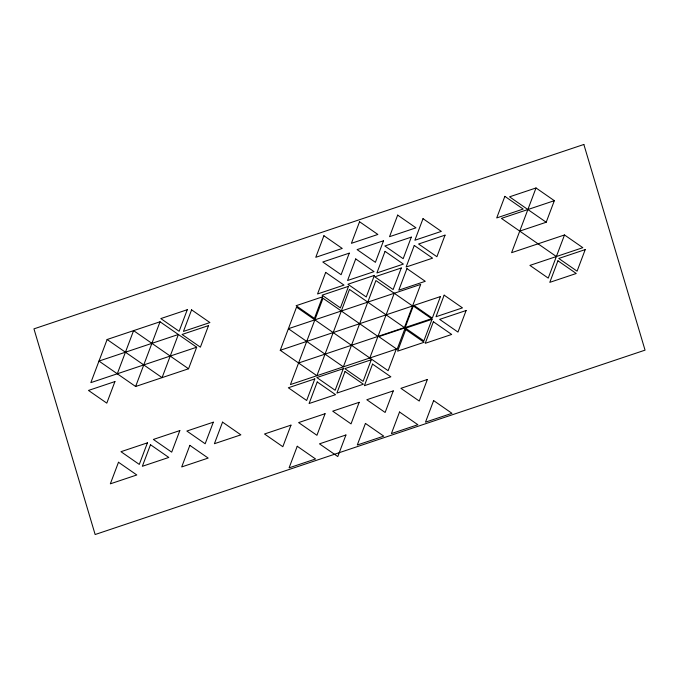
<?xml version="1.0" encoding="UTF-8"?>
<svg xmlns="http://www.w3.org/2000/svg" width="679" height="679" viewBox="0 0 679 679"><rect width="100%" height="100%" fill="white"/><g stroke="black" fill="none" stroke-linecap="round" stroke-linejoin="round"><path stroke-width="1.02" d="M107.121 339.5L90.842 382.642L196.681 347.207L160.04 321.778L107.121 339.5L162.077 377.634L178.365 334.492L98.981 361.075L135.622 386.495L188.541 368.773L196.681 347.207M117.297 373.781L133.585 330.639L188.541 368.773M135.622 386.495L160.04 321.778M280.257 350.288L412.56 305.983L375.92 280.554L343.353 366.855L288.397 328.712L420.7 284.408L404.412 327.558L349.464 289.415L316.889 375.708L280.257 350.288L296.536 307.137L388.133 370.7L396.273 349.133L290.434 384.569L323 298.276L377.957 336.419M369.809 357.994L394.236 293.269M519.732 231.106L546.196 222.245L554.336 200.678L536.02 187.964L511.593 252.681L564.512 234.959L582.828 247.674L529.909 265.396L548.225 278.11L564.512 234.959M536.02 187.964L509.556 196.825L546.196 222.245M554.336 200.678L501.416 218.392L556.373 256.535M298.573 363.002L404.412 327.558M114.938 381.573L106.798 403.139L88.482 390.433L114.938 381.573M118.486 462.255L110.338 483.83L136.802 474.969L118.486 462.255M187.277 309.717L179.129 331.284L160.813 318.578L187.277 309.717M191.597 309.845L183.449 331.411L209.913 322.559L191.597 309.845M147.428 442.835L139.288 464.411L120.972 451.696L147.428 442.835M150.492 444.728L142.344 466.295L168.808 457.442L150.492 444.728M208.529 325.597L200.381 347.173L182.065 334.458L208.529 325.597M179.833 430.579L171.694 452.155L153.378 439.44L179.833 430.579M189.848 445.365L181.7 466.94L208.164 458.079L189.848 445.365M213.316 422.185L205.168 443.76L186.852 431.046L213.316 422.185M222.551 422.134L214.403 443.71L240.867 434.849L222.551 422.134M323.917 235.723L315.777 257.299L342.241 248.438L323.917 235.723M325.691 272.389L317.551 293.965L344.007 285.104L325.691 272.389M322.567 296.833L314.428 318.409L296.112 305.694L322.567 296.833M359.556 221.744L351.408 243.32L377.872 234.459L359.556 221.744M349.261 253.14L341.113 274.706L322.797 262.001L349.261 253.14M290.977 425.139L282.829 446.714L264.513 434L290.977 425.139M355.711 258.928L347.563 280.503L374.027 271.642L355.711 258.928M348.539 286.317L340.4 307.893L322.084 295.178L348.539 286.317M314.81 378.907L306.662 400.483L288.346 387.768L314.81 378.907M317.229 381.963L309.089 403.53L335.553 394.669L317.229 381.963M297.241 446.264L289.101 467.839L315.565 458.979L297.241 446.264M383.542 240.748L375.402 262.323L357.078 249.609L383.542 240.748M374.392 275.394L366.244 296.969L347.928 284.255L374.392 275.394M397.673 215.116L389.534 236.691L415.989 227.83L397.673 215.116M385.052 251.374L376.904 272.95L403.368 264.089L385.052 251.374M325.071 413.723L316.932 435.298L298.616 422.584L325.071 413.723M343.294 368.689L335.146 390.264L316.83 377.549L343.294 368.689M345.042 371.506L336.903 393.082L363.358 384.221L345.042 371.506M411.313 237.124L403.173 258.699L384.857 245.985L411.313 237.124M401.281 267.976L393.133 289.551L374.816 276.837L401.281 267.976M423.017 218.663L414.877 240.239L441.342 231.378L423.017 218.663M414.266 245.45L406.127 267.025L432.582 258.164L414.266 245.45M371.26 359.777L363.112 381.352L344.796 368.638L371.26 359.777M406.95 268.595L398.802 290.171L425.266 281.31L406.95 268.595M372.55 364.114L364.402 385.689L390.866 376.828L372.55 364.114M345.934 434.984L337.786 456.56L319.469 443.845L345.934 434.984M359.174 402.308L351.035 423.883L332.71 411.168L359.174 402.308M365.438 423.424L357.298 445L383.762 436.139L365.438 423.424M413.299 305.974L405.151 327.55L431.615 318.689L413.299 305.974M405.244 327.77L397.105 349.346L378.789 336.631L405.244 327.77M405.762 329.578L397.614 351.153L424.078 342.292L405.762 329.578M445.042 235.146L436.903 256.721L418.587 244.007L445.042 235.146M393.268 390.883L385.129 412.459L366.813 399.744L393.268 390.883M440.442 296.57L432.302 318.137L413.978 305.423L440.442 296.57M432.014 319.325L423.874 340.9L405.55 328.186L432.014 319.325M433.372 321.744L425.232 343.311L451.688 334.45L433.372 321.744M399.541 412.009L391.401 433.584L417.857 424.723L399.541 412.009M444.151 295.161L436.011 316.737L462.475 307.876L444.151 295.161M427.371 379.468L419.232 401.043L400.907 388.329L427.371 379.468M504.862 196.35L496.722 217.925L523.178 209.064L504.862 196.35M466.117 310.515L457.969 332.082L439.652 319.376L466.117 310.515M433.635 400.593L425.495 422.16L451.959 413.307L433.635 400.593M557.934 260.778L549.795 282.354L576.25 273.493L557.934 260.778M585.222 249.6L577.082 271.167L558.766 258.461L585.222 249.6M583.855 144.474L33.95 328.857L95.145 534.526L645.05 350.143L583.855 144.474"/></g></svg>
